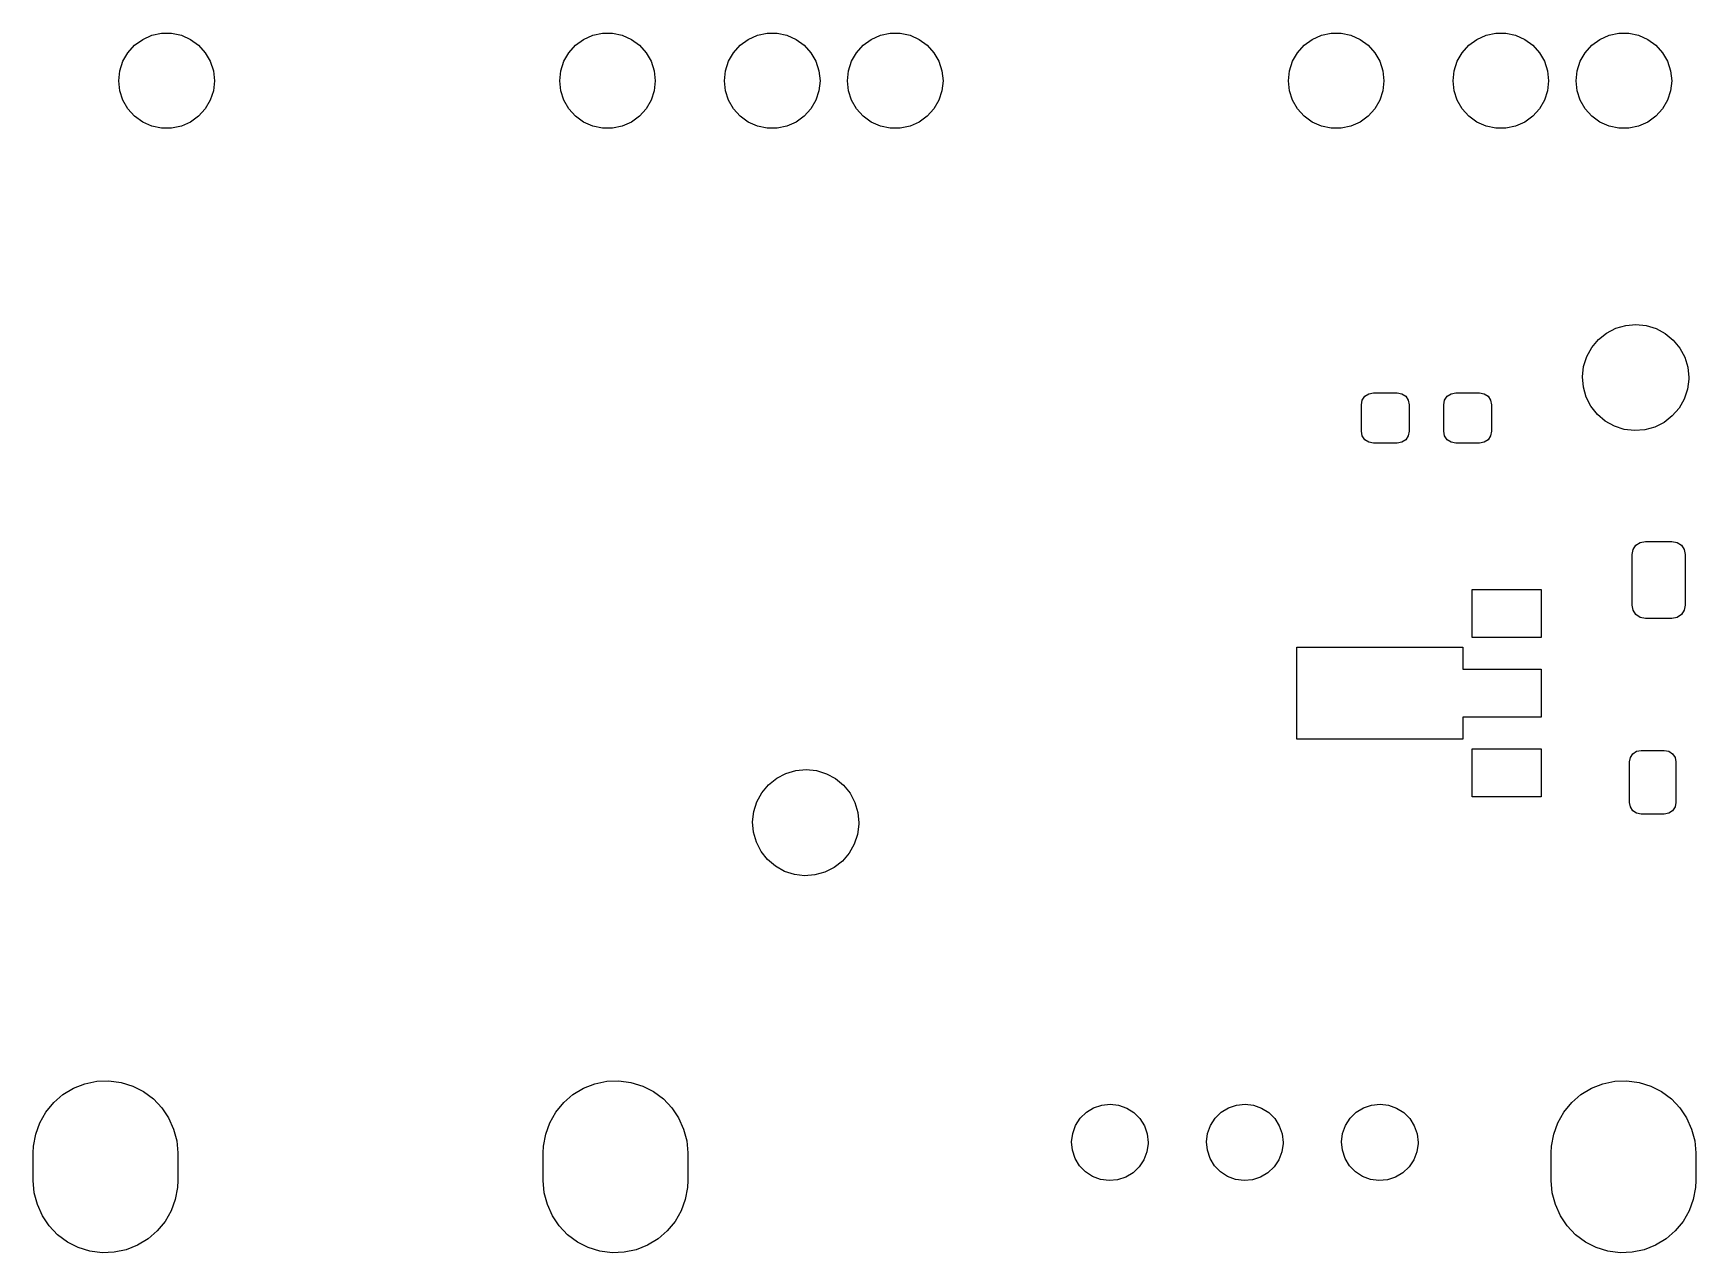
# Model space of a CAD drawing. Extents: x 74 to 207, y -142 to -34.
# Drawn here: x 77.66 to 108.95, y -57.63 to -34.66 of the extents above; entities that cross this region are included whole.
import ezdxf

# ---------------------------------------------------------------- set-up
doc = ezdxf.new("R2010")
doc.units = 0
doc.layers.add('BLACK', color=7, linetype='CONTINUOUS')

msp = doc.modelspace()

# ---------------------------------------------------------------- linework, layer by layer
at = {"layer": 'BLACK', "linetype": 'CONTINUOUS'}
for p, q in [((79.72, -34.7806), (79.8919, -34.704)), ((79.8919, -34.704), (80.0759, -34.6649)), ((80.0759, -34.6649), (80.2641, -34.6649)), ((80.2641, -34.6649), (80.4481, -34.704)), ((80.4481, -34.704), (80.62, -34.7806)), ((88.02, -34.7806), (88.1919, -34.704)), ((88.1919, -34.704), (88.3759, -34.6649)), ((88.3759, -34.6649), (88.5641, -34.6649)), ((88.5641, -34.6649), (88.7481, -34.704)), ((88.7481, -34.704), (88.92, -34.7806)), ((91.12, -34.7806), (91.2919, -34.704)), ((91.2919, -34.704), (91.4759, -34.6649)), ((91.4759, -34.6649), (91.6641, -34.6649)), ((91.6641, -34.6649), (91.8481, -34.704)), ((91.8481, -34.704), (92.02, -34.7806)), ((93.436, -34.7806), (93.6079, -34.704)), ((93.6079, -34.704), (93.7919, -34.6649)), ((93.7919, -34.6649), (93.9801, -34.6649)), ((93.9801, -34.6649), (94.1641, -34.704)), ((94.1641, -34.704), (94.336, -34.7806)), ((101.736, -34.7806), (101.908, -34.704)), ((101.908, -34.704), (102.092, -34.6649)), ((102.092, -34.6649), (102.28, -34.6649)), ((102.28, -34.6649), (102.464, -34.704)), ((102.464, -34.704), (102.636, -34.7806)), ((104.836, -34.7806), (105.008, -34.704)), ((105.008, -34.704), (105.192, -34.6649)), ((105.192, -34.6649), (105.38, -34.6649)), ((105.38, -34.6649), (105.564, -34.704)), ((105.564, -34.704), (105.736, -34.7806)), ((107.152, -34.7806), (107.324, -34.704)), ((107.324, -34.704), (107.508, -34.6649)), ((107.508, -34.6649), (107.696, -34.6649)), ((107.696, -34.6649), (107.88, -34.704)), ((107.88, -34.704), (108.052, -34.7806)), ((79.3478, -35.1939), (79.4419, -35.031)), ((79.4419, -35.031), (79.5678, -34.8912)), ((79.5678, -34.8912), (79.72, -34.7806)), ((80.62, -34.7806), (80.7722, -34.8912)), ((80.7722, -34.8912), (80.8981, -35.031)), ((80.8981, -35.031), (80.9922, -35.1939)), ((87.6478, -35.1939), (87.7419, -35.031)), ((87.7419, -35.031), (87.8678, -34.8912)), ((87.8678, -34.8912), (88.02, -34.7806)), ((88.92, -34.7806), (89.0722, -34.8912)), ((89.0722, -34.8912), (89.1981, -35.031)), ((89.1981, -35.031), (89.2922, -35.1939)), ((90.7478, -35.1939), (90.8419, -35.031)), ((90.8419, -35.031), (90.9678, -34.8912)), ((90.9678, -34.8912), (91.12, -34.7806)), ((92.02, -34.7806), (92.1722, -34.8912)), ((92.1722, -34.8912), (92.2981, -35.031)), ((92.2981, -35.031), (92.3922, -35.1939)), ((93.0638, -35.1939), (93.1579, -35.031)), ((93.1579, -35.031), (93.2838, -34.8912)), ((93.2838, -34.8912), (93.436, -34.7806)), ((94.336, -34.7806), (94.4882, -34.8912)), ((94.4882, -34.8912), (94.6141, -35.031)), ((94.6141, -35.031), (94.7082, -35.1939)), ((101.364, -35.1939), (101.458, -35.031)), ((101.458, -35.031), (101.584, -34.8912)), ((101.584, -34.8912), (101.736, -34.7806)), ((102.636, -34.7806), (102.788, -34.8912)), ((102.788, -34.8912), (102.914, -35.031)), ((102.914, -35.031), (103.008, -35.1939)), ((104.464, -35.1939), (104.558, -35.031)), ((104.558, -35.031), (104.684, -34.8912)), ((104.684, -34.8912), (104.836, -34.7806)), ((105.736, -34.7806), (105.888, -34.8912)), ((105.888, -34.8912), (106.014, -35.031)), ((106.014, -35.031), (106.108, -35.1939)), ((106.78, -35.1939), (106.874, -35.031)), ((106.874, -35.031), (107, -34.8912)), ((107, -34.8912), (107.152, -34.7806)), ((108.052, -34.7806), (108.204, -34.8912)), ((108.204, -34.8912), (108.33, -35.031)), ((108.33, -35.031), (108.424, -35.1939)), ((79.2897, -35.3729), (79.3478, -35.1939)), ((80.9922, -35.1939), (81.0503, -35.3729)), ((87.5897, -35.3729), (87.6478, -35.1939)), ((89.2922, -35.1939), (89.3503, -35.3729)), ((90.6897, -35.3729), (90.7478, -35.1939)), ((92.3922, -35.1939), (92.4503, -35.3729)), ((93.0057, -35.3729), (93.0638, -35.1939)), ((94.7082, -35.1939), (94.7663, -35.3729)), ((101.306, -35.3729), (101.364, -35.1939)), ((103.008, -35.1939), (103.066, -35.3729)), ((104.406, -35.3729), (104.464, -35.1939)), ((106.108, -35.1939), (106.166, -35.3729)), ((106.722, -35.3729), (106.78, -35.1939)), ((108.424, -35.1939), (108.482, -35.3729)), ((79.27, -35.56), (79.2897, -35.3729)), ((79.2897, -35.7471), (79.27, -35.56)), ((81.0503, -35.3729), (81.07, -35.56)), ((81.07, -35.56), (81.0503, -35.7471)), ((87.57, -35.56), (87.5897, -35.3729)), ((87.5897, -35.7471), (87.57, -35.56)), ((89.3503, -35.3729), (89.37, -35.56)), ((89.37, -35.56), (89.3503, -35.7471)), ((90.67, -35.56), (90.6897, -35.3729)), ((90.6897, -35.7471), (90.67, -35.56)), ((92.4503, -35.3729), (92.47, -35.56)), ((92.47, -35.56), (92.4503, -35.7471)), ((92.986, -35.56), (93.0057, -35.3729)), ((93.0057, -35.7471), (92.986, -35.56)), ((94.7663, -35.3729), (94.786, -35.56)), ((94.786, -35.56), (94.7663, -35.7471)), ((101.286, -35.56), (101.306, -35.3729)), ((101.306, -35.7471), (101.286, -35.56)), ((103.066, -35.3729), (103.086, -35.56)), ((103.086, -35.56), (103.066, -35.7471)), ((104.386, -35.56), (104.406, -35.3729)), ((104.406, -35.7471), (104.386, -35.56)), ((106.166, -35.3729), (106.186, -35.56)), ((106.186, -35.56), (106.166, -35.7471)), ((106.702, -35.56), (106.722, -35.3729)), ((106.722, -35.7471), (106.702, -35.56)), ((108.482, -35.3729), (108.502, -35.56)), ((108.502, -35.56), (108.482, -35.7471)), ((79.3478, -35.9261), (79.2897, -35.7471)), ((79.4419, -36.089), (79.3478, -35.9261)), ((80.9922, -35.9261), (80.8981, -36.089)), ((81.0503, -35.7471), (80.9922, -35.9261)), ((87.6478, -35.9261), (87.5897, -35.7471)), ((87.7419, -36.089), (87.6478, -35.9261)), ((89.2922, -35.9261), (89.1981, -36.089)), ((89.3503, -35.7471), (89.2922, -35.9261)), ((90.7478, -35.9261), (90.6897, -35.7471)), ((90.8419, -36.089), (90.7478, -35.9261)), ((92.3922, -35.9261), (92.2981, -36.089)), ((92.4503, -35.7471), (92.3922, -35.9261)), ((93.0638, -35.9261), (93.0057, -35.7471)), ((93.1579, -36.089), (93.0638, -35.9261)), ((94.7082, -35.9261), (94.6141, -36.089)), ((94.7663, -35.7471), (94.7082, -35.9261)), ((101.364, -35.9261), (101.306, -35.7471)), ((101.458, -36.089), (101.364, -35.9261)), ((103.008, -35.9261), (102.914, -36.089)), ((103.066, -35.7471), (103.008, -35.9261)), ((104.464, -35.9261), (104.406, -35.7471)), ((104.558, -36.089), (104.464, -35.9261)), ((106.108, -35.9261), (106.014, -36.089)), ((106.166, -35.7471), (106.108, -35.9261)), ((106.78, -35.9261), (106.722, -35.7471)), ((106.874, -36.089), (106.78, -35.9261)), ((108.424, -35.9261), (108.33, -36.089)), ((108.482, -35.7471), (108.424, -35.9261)), ((79.5678, -36.2288), (79.4419, -36.089)), ((79.72, -36.3394), (79.5678, -36.2288)), ((80.7722, -36.2288), (80.62, -36.3394)), ((80.8981, -36.089), (80.7722, -36.2288)), ((87.8678, -36.2288), (87.7419, -36.089)), ((88.02, -36.3394), (87.8678, -36.2288)), ((89.0722, -36.2288), (88.92, -36.3394)), ((89.1981, -36.089), (89.0722, -36.2288)), ((90.9678, -36.2288), (90.8419, -36.089)), ((91.12, -36.3394), (90.9678, -36.2288)), ((92.1722, -36.2288), (92.02, -36.3394)), ((92.2981, -36.089), (92.1722, -36.2288)), ((93.2838, -36.2288), (93.1579, -36.089)), ((93.436, -36.3394), (93.2838, -36.2288)), ((94.4882, -36.2288), (94.336, -36.3394)), ((94.6141, -36.089), (94.4882, -36.2288)), ((101.584, -36.2288), (101.458, -36.089)), ((101.736, -36.3394), (101.584, -36.2288)), ((102.788, -36.2288), (102.636, -36.3394)), ((102.914, -36.089), (102.788, -36.2288)), ((104.684, -36.2288), (104.558, -36.089)), ((104.836, -36.3394), (104.684, -36.2288)), ((105.888, -36.2288), (105.736, -36.3394)), ((106.014, -36.089), (105.888, -36.2288)), ((107, -36.2288), (106.874, -36.089)), ((107.152, -36.3394), (107, -36.2288)), ((108.204, -36.2288), (108.052, -36.3394)), ((108.33, -36.089), (108.204, -36.2288)), ((79.8919, -36.416), (79.72, -36.3394)), ((80.0759, -36.4551), (79.8919, -36.416)), ((80.2641, -36.4551), (80.0759, -36.4551)), ((80.4481, -36.416), (80.2641, -36.4551)), ((80.62, -36.3394), (80.4481, -36.416)), ((88.1919, -36.416), (88.02, -36.3394)), ((88.3759, -36.4551), (88.1919, -36.416)), ((88.5641, -36.4551), (88.3759, -36.4551)), ((88.7481, -36.416), (88.5641, -36.4551)), ((88.92, -36.3394), (88.7481, -36.416)), ((91.2919, -36.416), (91.12, -36.3394)), ((91.4759, -36.4551), (91.2919, -36.416)), ((91.6641, -36.4551), (91.4759, -36.4551)), ((91.8481, -36.416), (91.6641, -36.4551)), ((92.02, -36.3394), (91.8481, -36.416)), ((93.6079, -36.416), (93.436, -36.3394)), ((93.7919, -36.4551), (93.6079, -36.416)), ((93.9801, -36.4551), (93.7919, -36.4551)), ((94.1641, -36.416), (93.9801, -36.4551)), ((94.336, -36.3394), (94.1641, -36.416)), ((101.908, -36.416), (101.736, -36.3394)), ((102.092, -36.4551), (101.908, -36.416)), ((102.28, -36.4551), (102.092, -36.4551)), ((102.464, -36.416), (102.28, -36.4551)), ((102.636, -36.3394), (102.464, -36.416)), ((105.008, -36.416), (104.836, -36.3394)), ((105.192, -36.4551), (105.008, -36.416)), ((105.38, -36.4551), (105.192, -36.4551)), ((105.564, -36.416), (105.38, -36.4551)), ((105.736, -36.3394), (105.564, -36.416)), ((107.324, -36.416), (107.152, -36.3394)), ((107.508, -36.4551), (107.324, -36.416)), ((107.696, -36.4551), (107.508, -36.4551)), ((107.88, -36.416), (107.696, -36.4551)), ((108.052, -36.3394), (107.88, -36.416)), ((107.123, -40.4335), (107.275, -40.3112)), ((107.275, -40.3112), (107.448, -40.2208)), ((107.448, -40.2208), (107.636, -40.1657)), ((107.636, -40.1657), (107.83, -40.148)), ((107.83, -40.148), (108.024, -40.1684)), ((108.024, -40.1684), (108.211, -40.2261)), ((108.211, -40.2261), (108.382, -40.319)), ((108.382, -40.319), (108.533, -40.4434)), ((106.904, -40.7541), (106.998, -40.583)), ((106.998, -40.583), (107.123, -40.4335)), ((108.533, -40.4434), (108.656, -40.5946)), ((108.656, -40.5946), (108.748, -40.7669)), ((106.823, -41.134), (106.845, -40.9401)), ((106.845, -40.9401), (106.904, -40.7541)), ((108.748, -40.7669), (108.804, -40.9538)), ((108.804, -40.9538), (108.823, -41.148)), ((106.839, -41.3285), (106.823, -41.134)), ((108.823, -41.1759), (108.798, -41.3695)), ((108.823, -41.148), (108.823, -41.1759)), ((102.661, -41.66), (102.678, -41.5739)), ((102.678, -41.5739), (102.727, -41.5009)), ((102.727, -41.5009), (102.8, -41.4521)), ((102.8, -41.4521), (102.886, -41.435)), ((102.886, -41.435), (103.336, -41.435)), ((103.336, -41.435), (103.422, -41.4521)), ((103.422, -41.4521), (103.495, -41.5009)), ((103.495, -41.5009), (103.544, -41.5739)), ((103.544, -41.5739), (103.561, -41.66)), ((104.211, -41.66), (104.228, -41.5739)), ((104.228, -41.5739), (104.277, -41.5009)), ((104.277, -41.5009), (104.35, -41.4521)), ((104.35, -41.4521), (104.436, -41.435)), ((104.436, -41.435), (104.886, -41.435)), ((104.886, -41.435), (104.972, -41.4521)), ((104.972, -41.4521), (105.045, -41.5009)), ((105.045, -41.5009), (105.094, -41.5739)), ((105.094, -41.5739), (105.111, -41.66)), ((106.893, -41.5161), (106.839, -41.3285)), ((106.982, -41.6897), (106.893, -41.5161)), ((108.737, -41.5547), (108.64, -41.7244)), ((108.798, -41.3695), (108.737, -41.5547)), ((102.661, -42.16), (102.661, -41.66)), ((103.561, -41.66), (103.561, -42.16)), ((104.211, -42.16), (104.211, -41.66)), ((105.111, -41.66), (105.111, -42.16)), ((107.104, -41.8427), (106.982, -41.6897)), ((107.252, -41.9691), (107.104, -41.8427)), ((108.513, -41.8722), (108.359, -41.9923)), ((108.64, -41.7244), (108.513, -41.8722)), ((102.678, -42.2461), (102.661, -42.16)), ((102.727, -42.3191), (102.678, -42.2461)), ((103.544, -42.2461), (103.495, -42.3191)), ((103.561, -42.16), (103.544, -42.2461)), ((104.228, -42.2461), (104.211, -42.16)), ((104.277, -42.3191), (104.228, -42.2461)), ((105.094, -42.2461), (105.045, -42.3191)), ((105.111, -42.16), (105.094, -42.2461)), ((107.423, -42.0644), (107.252, -41.9691)), ((107.608, -42.1247), (107.423, -42.0644)), ((107.802, -42.1478), (107.608, -42.1247)), ((107.997, -42.1328), (107.802, -42.1478)), ((108.185, -42.0803), (107.997, -42.1328)), ((108.359, -41.9923), (108.185, -42.0803)), ((102.8, -42.3679), (102.727, -42.3191)), ((102.886, -42.385), (102.8, -42.3679)), ((103.336, -42.385), (102.886, -42.385)), ((103.422, -42.3679), (103.336, -42.385)), ((103.495, -42.3191), (103.422, -42.3679)), ((104.35, -42.3679), (104.277, -42.3191)), ((104.436, -42.385), (104.35, -42.3679)), ((104.886, -42.385), (104.436, -42.385)), ((104.972, -42.3679), (104.886, -42.385)), ((105.045, -42.3191), (104.972, -42.3679)), ((107.757, -44.483), (107.776, -44.3873)), ((107.776, -44.3873), (107.83, -44.3062)), ((107.83, -44.3062), (107.911, -44.252)), ((107.911, -44.252), (108.007, -44.233)), ((108.007, -44.233), (108.507, -44.233)), ((108.507, -44.233), (108.603, -44.252)), ((108.603, -44.252), (108.684, -44.3062)), ((108.684, -44.3062), (108.738, -44.3873)), ((108.738, -44.3873), (108.757, -44.483)), ((107.757, -45.433), (107.757, -44.483)), ((108.757, -44.483), (108.757, -45.433)), ((104.746, -46.0416), (104.746, -45.1416)), ((104.746, -45.1416), (106.046, -45.1416)), ((106.046, -45.1416), (106.046, -46.0416)), ((107.776, -45.5287), (107.757, -45.433)), ((107.83, -45.6098), (107.776, -45.5287)), ((107.911, -45.664), (107.83, -45.6098)), ((108.007, -45.683), (107.911, -45.664)), ((108.507, -45.683), (108.007, -45.683)), ((108.603, -45.664), (108.507, -45.683)), ((108.684, -45.6098), (108.603, -45.664)), ((108.738, -45.5287), (108.684, -45.6098)), ((108.757, -45.433), (108.738, -45.5287)), ((101.446, -47.9581), (101.446, -46.2251)), ((101.446, -46.2251), (104.571, -46.2251)), ((104.571, -46.2251), (104.571, -46.6416)), ((106.046, -46.0416), (104.746, -46.0416)), ((104.571, -46.6416), (106.046, -46.6416)), ((106.046, -46.6416), (106.046, -47.5416)), ((106.046, -47.5416), (104.571, -47.5416)), ((104.571, -47.5416), (104.571, -47.9581)), ((104.571, -47.9581), (101.446, -47.9581)), ((104.746, -49.0416), (104.746, -48.1416)), ((104.746, -48.1416), (106.046, -48.1416)), ((106.046, -48.1416), (106.046, -49.0416)), ((107.771, -48.2321), (107.842, -48.1847)), ((107.842, -48.1847), (107.926, -48.168)), ((107.926, -48.168), (108.363, -48.168)), ((108.363, -48.168), (108.447, -48.1847)), ((108.447, -48.1847), (108.518, -48.2321)), ((107.707, -48.3867), (107.724, -48.303)), ((107.707, -49.1492), (107.707, -48.3867)), ((107.724, -48.303), (107.771, -48.2321)), ((108.518, -48.2321), (108.565, -48.303)), ((108.565, -48.303), (108.582, -48.3867)), ((108.582, -48.3867), (108.582, -49.1492)), ((91.3769, -48.965), (91.5023, -48.8155)), ((91.5023, -48.8155), (91.6544, -48.6932)), ((91.6544, -48.6932), (91.8274, -48.6028)), ((91.8274, -48.6028), (92.0146, -48.5477)), ((92.0146, -48.5477), (92.209, -48.53)), ((92.209, -48.53), (92.4031, -48.5504)), ((92.4031, -48.5504), (92.5895, -48.6081)), ((92.5895, -48.6081), (92.7612, -48.701)), ((92.7612, -48.701), (92.9116, -48.8254)), ((91.2829, -49.1361), (91.3769, -48.965)), ((92.9116, -48.8254), (93.0349, -48.9766)), ((93.0349, -48.9766), (93.1265, -49.1489)), ((106.046, -49.0416), (104.746, -49.0416)), ((91.2021, -49.516), (91.2239, -49.3221)), ((91.2239, -49.3221), (91.2829, -49.1361)), ((93.1265, -49.1489), (93.183, -49.3358)), ((93.183, -49.3358), (93.202, -49.53)), ((107.724, -49.233), (107.707, -49.1492)), ((107.771, -49.3039), (107.724, -49.233)), ((107.842, -49.3513), (107.771, -49.3039)), ((107.926, -49.368), (107.842, -49.3513)), ((108.363, -49.368), (107.926, -49.368)), ((108.447, -49.3513), (108.363, -49.368)), ((108.518, -49.3039), (108.447, -49.3513)), ((108.565, -49.233), (108.518, -49.3039)), ((108.582, -49.1492), (108.565, -49.233)), ((91.2184, -49.7105), (91.2021, -49.516)), ((91.2722, -49.8981), (91.2184, -49.7105)), ((93.1771, -49.7515), (93.1155, -49.9367)), ((93.2016, -49.5579), (93.1771, -49.7515)), ((93.202, -49.53), (93.2016, -49.5579)), ((91.3614, -50.0717), (91.2722, -49.8981)), ((91.4827, -50.2247), (91.3614, -50.0717)), ((93.1155, -49.9367), (93.0191, -50.1064)), ((91.6313, -50.3511), (91.4827, -50.2247)), ((91.8017, -50.4464), (91.6313, -50.3511)), ((92.7378, -50.3743), (92.5636, -50.4623)), ((92.8916, -50.2542), (92.7378, -50.3743)), ((93.0191, -50.1064), (92.8916, -50.2542)), ((91.9873, -50.5067), (91.8017, -50.4464)), ((92.1811, -50.5298), (91.9873, -50.5067)), ((92.3756, -50.5148), (92.1811, -50.5298)), ((92.5636, -50.4623), (92.3756, -50.5148)), ((78.4153, -54.5318), (78.6292, -54.4474)), ((78.6292, -54.4474), (78.8543, -54.4001)), ((78.8543, -54.4001), (79.0841, -54.3915)), ((79.0841, -54.3915), (79.312, -54.4217)), ((79.312, -54.4217), (79.5317, -54.4899)), ((88.0153, -54.5318), (88.2292, -54.4474)), ((88.2292, -54.4474), (88.4543, -54.4001)), ((88.4543, -54.4001), (88.6841, -54.3915)), ((88.6841, -54.3915), (88.912, -54.4217)), ((88.912, -54.4217), (89.1317, -54.4899)), ((106.99, -54.5318), (107.204, -54.4474)), ((107.204, -54.4474), (107.429, -54.4001)), ((107.429, -54.4001), (107.659, -54.3915)), ((107.659, -54.3915), (107.887, -54.4217)), ((107.887, -54.4217), (108.107, -54.4899)), ((78.045, -54.8019), (78.2187, -54.6511)), ((78.2187, -54.6511), (78.4153, -54.5318)), ((79.5317, -54.4899), (79.7367, -54.5941)), ((79.7367, -54.5941), (79.9212, -54.7314)), ((79.9212, -54.7314), (80.0799, -54.8978)), ((87.645, -54.8019), (87.8187, -54.6511)), ((87.8187, -54.6511), (88.0153, -54.5318)), ((89.1317, -54.4899), (89.3367, -54.5941)), ((89.3367, -54.5941), (89.5212, -54.7314)), ((89.5212, -54.7314), (89.6799, -54.8978)), ((106.62, -54.8019), (106.794, -54.6511)), ((106.794, -54.6511), (106.99, -54.5318)), ((108.107, -54.4899), (108.312, -54.5941)), ((108.312, -54.5941), (108.496, -54.7314)), ((108.496, -54.7314), (108.655, -54.8978)), ((77.7854, -55.1795), (77.8992, -54.9797)), ((77.8992, -54.9797), (78.045, -54.8019)), ((80.0799, -54.8978), (80.2083, -55.0886)), ((87.3854, -55.1795), (87.4992, -54.9797)), ((87.4992, -54.9797), (87.645, -54.8019)), ((89.6799, -54.8978), (89.8083, -55.0886)), ((97.369, -55.0947), (97.4837, -54.9824)), ((97.4837, -54.9824), (97.6204, -54.8983)), ((97.6204, -54.8983), (97.7724, -54.8466)), ((97.7724, -54.8466), (97.932, -54.8298)), ((97.932, -54.8298), (98.0914, -54.8488)), ((98.0914, -54.8488), (98.2426, -54.9027)), ((98.2426, -54.9027), (98.3782, -54.9887)), ((98.3782, -54.9887), (98.4913, -55.1026)), ((99.909, -55.0947), (100.024, -54.9824)), ((100.024, -54.9824), (100.16, -54.8983)), ((100.16, -54.8983), (100.312, -54.8466)), ((100.312, -54.8466), (100.472, -54.8298)), ((100.472, -54.8298), (100.631, -54.8488)), ((100.631, -54.8488), (100.783, -54.9027)), ((100.783, -54.9027), (100.918, -54.9887)), ((100.918, -54.9887), (101.031, -55.1026)), ((102.449, -55.0947), (102.564, -54.9824)), ((102.564, -54.9824), (102.7, -54.8983)), ((102.7, -54.8983), (102.852, -54.8466)), ((102.852, -54.8466), (103.012, -54.8298)), ((103.012, -54.8298), (103.171, -54.8488)), ((103.171, -54.8488), (103.323, -54.9027)), ((103.323, -54.9027), (103.458, -54.9887)), ((103.458, -54.9887), (103.571, -55.1026)), ((106.36, -55.1795), (106.474, -54.9797)), ((106.474, -54.9797), (106.62, -54.8019)), ((108.655, -54.8978), (108.783, -55.0886)), ((77.707, -55.3957), (77.7854, -55.1795)), ((80.2083, -55.0886), (80.3028, -55.2983)), ((80.3028, -55.2983), (80.3606, -55.5209)), ((87.307, -55.3957), (87.3854, -55.1795)), ((89.8083, -55.0886), (89.9028, -55.2983)), ((89.9028, -55.2983), (89.9606, -55.5209)), ((97.2071, -55.5397), (97.2272, -55.3805)), ((97.2272, -55.3805), (97.2821, -55.2297)), ((97.2821, -55.2297), (97.369, -55.0947)), ((98.4913, -55.1026), (98.5763, -55.2387)), ((98.5763, -55.2387), (98.6291, -55.3903)), ((98.6291, -55.3903), (98.647, -55.5498)), ((99.7471, -55.5397), (99.7672, -55.3805)), ((99.7672, -55.3805), (99.8221, -55.2297)), ((99.8221, -55.2297), (99.909, -55.0947)), ((101.031, -55.1026), (101.116, -55.2387)), ((101.116, -55.2387), (101.169, -55.3903)), ((101.169, -55.3903), (101.187, -55.5498)), ((102.287, -55.5397), (102.307, -55.3805)), ((102.307, -55.3805), (102.362, -55.2297)), ((102.362, -55.2297), (102.449, -55.0947)), ((103.571, -55.1026), (103.656, -55.2387)), ((103.656, -55.2387), (103.709, -55.3903)), ((103.709, -55.3903), (103.727, -55.5498)), ((106.282, -55.3957), (106.36, -55.1795)), ((108.783, -55.0886), (108.878, -55.2983)), ((108.878, -55.2983), (108.936, -55.5209)), ((77.66, -55.75), (77.666, -55.622)), ((77.666, -55.622), (77.707, -55.3957)), ((80.3606, -55.5209), (80.38, -55.75)), ((87.26, -55.75), (87.266, -55.622)), ((87.266, -55.622), (87.307, -55.3957)), ((89.9606, -55.5209), (89.98, -55.75)), ((97.2227, -55.6995), (97.2071, -55.5397)), ((97.2734, -55.8518), (97.2227, -55.6995)), ((98.6467, -55.5699), (98.6244, -55.7289)), ((98.647, -55.5498), (98.6467, -55.5699)), ((99.7627, -55.6995), (99.7471, -55.5397)), ((99.8134, -55.8518), (99.7627, -55.6995)), ((101.187, -55.5699), (101.164, -55.7289)), ((101.187, -55.5498), (101.187, -55.5699)), ((102.303, -55.6995), (102.287, -55.5397)), ((102.353, -55.8518), (102.303, -55.6995)), ((103.727, -55.5699), (103.704, -55.7289)), ((103.727, -55.5498), (103.727, -55.5699)), ((106.235, -55.75), (106.241, -55.622)), ((106.241, -55.622), (106.282, -55.3957)), ((108.936, -55.5209), (108.955, -55.75)), ((77.66, -56.27), (77.66, -55.75)), ((80.38, -55.75), (80.38, -56.27)), ((87.26, -56.27), (87.26, -55.75)), ((89.98, -55.75), (89.98, -56.27)), ((97.3566, -55.9891), (97.2734, -55.8518)), ((97.4681, -56.1046), (97.3566, -55.9891)), ((98.4786, -56.0126), (98.3623, -56.1233)), ((98.5674, -55.8789), (98.4786, -56.0126)), ((98.6244, -55.7289), (98.5674, -55.8789)), ((99.8966, -55.9891), (99.8134, -55.8518)), ((100.008, -56.1046), (99.8966, -55.9891)), ((101.019, -56.0126), (100.902, -56.1233)), ((101.107, -55.8789), (101.019, -56.0126)), ((101.164, -55.7289), (101.107, -55.8789)), ((102.437, -55.9891), (102.353, -55.8518)), ((102.548, -56.1046), (102.437, -55.9891)), ((103.559, -56.0126), (103.442, -56.1233)), ((103.647, -55.8789), (103.559, -56.0126)), ((103.704, -55.7289), (103.647, -55.8789)), ((106.235, -56.27), (106.235, -55.75)), ((108.955, -55.75), (108.955, -56.27)), ((77.6794, -56.4991), (77.66, -56.27)), ((80.38, -56.27), (80.374, -56.398)), ((87.2794, -56.4991), (87.26, -56.27)), ((89.98, -56.27), (89.974, -56.398)), ((97.6024, -56.1925), (97.4681, -56.1046)), ((97.7528, -56.2484), (97.6024, -56.1925)), ((97.9119, -56.2696), (97.7528, -56.2484)), ((98.0718, -56.2551), (97.9119, -56.2696)), ((98.2244, -56.2055), (98.0718, -56.2551)), ((98.3623, -56.1233), (98.2244, -56.2055)), ((100.142, -56.1925), (100.008, -56.1046)), ((100.293, -56.2484), (100.142, -56.1925)), ((100.452, -56.2696), (100.293, -56.2484)), ((100.612, -56.2551), (100.452, -56.2696)), ((100.764, -56.2055), (100.612, -56.2551)), ((100.902, -56.1233), (100.764, -56.2055)), ((102.682, -56.1925), (102.548, -56.1046)), ((102.833, -56.2484), (102.682, -56.1925)), ((102.992, -56.2696), (102.833, -56.2484)), ((103.152, -56.2551), (102.992, -56.2696)), ((103.304, -56.2055), (103.152, -56.2551)), ((103.442, -56.1233), (103.304, -56.2055)), ((106.254, -56.4991), (106.235, -56.27)), ((108.955, -56.27), (108.949, -56.398)), ((77.7372, -56.7217), (77.6794, -56.4991)), ((80.333, -56.6243), (80.2546, -56.8405)), ((80.374, -56.398), (80.333, -56.6243)), ((87.3372, -56.7217), (87.2794, -56.4991)), ((89.933, -56.6243), (89.8546, -56.8405)), ((89.974, -56.398), (89.933, -56.6243)), ((106.312, -56.7217), (106.254, -56.4991)), ((108.908, -56.6243), (108.83, -56.8405)), ((108.949, -56.398), (108.908, -56.6243)), ((77.8317, -56.9314), (77.7372, -56.7217)), ((77.9601, -57.1222), (77.8317, -56.9314)), ((80.2546, -56.8405), (80.1408, -57.0403)), ((87.4317, -56.9314), (87.3372, -56.7217)), ((87.5601, -57.1222), (87.4317, -56.9314)), ((89.8546, -56.8405), (89.7408, -57.0403)), ((106.407, -56.9314), (106.312, -56.7217)), ((106.535, -57.1222), (106.407, -56.9314)), ((108.83, -56.8405), (108.716, -57.0403)), ((78.1188, -57.2886), (77.9601, -57.1222)), ((79.995, -57.2181), (79.8213, -57.3689)), ((80.1408, -57.0403), (79.995, -57.2181)), ((87.7188, -57.2886), (87.5601, -57.1222)), ((89.595, -57.2181), (89.4213, -57.3689)), ((89.7408, -57.0403), (89.595, -57.2181)), ((106.694, -57.2886), (106.535, -57.1222)), ((108.57, -57.2181), (108.396, -57.3689)), ((108.716, -57.0403), (108.57, -57.2181)), ((78.3033, -57.4259), (78.1188, -57.2886)), ((78.5083, -57.5301), (78.3033, -57.4259)), ((78.728, -57.5983), (78.5083, -57.5301)), ((79.4108, -57.5726), (79.1857, -57.6199)), ((79.6247, -57.4882), (79.4108, -57.5726)), ((79.8213, -57.3689), (79.6247, -57.4882)), ((87.9033, -57.4259), (87.7188, -57.2886)), ((88.1083, -57.5301), (87.9033, -57.4259)), ((88.328, -57.5983), (88.1083, -57.5301)), ((89.0108, -57.5726), (88.7857, -57.6199)), ((89.2247, -57.4882), (89.0108, -57.5726)), ((89.4213, -57.3689), (89.2247, -57.4882)), ((106.878, -57.4259), (106.694, -57.2886)), ((107.083, -57.5301), (106.878, -57.4259)), ((107.303, -57.5983), (107.083, -57.5301)), ((107.986, -57.5726), (107.761, -57.6199)), ((108.2, -57.4882), (107.986, -57.5726)), ((108.396, -57.3689), (108.2, -57.4882)), ((78.9559, -57.6285), (78.728, -57.5983)), ((79.1857, -57.6199), (78.9559, -57.6285)), ((88.5559, -57.6285), (88.328, -57.5983)), ((88.7857, -57.6199), (88.5559, -57.6285)), ((107.531, -57.6285), (107.303, -57.5983)), ((107.761, -57.6199), (107.531, -57.6285))]:
    msp.add_line(p, q, dxfattribs=at)

doc.saveas('drawing.dxf')
